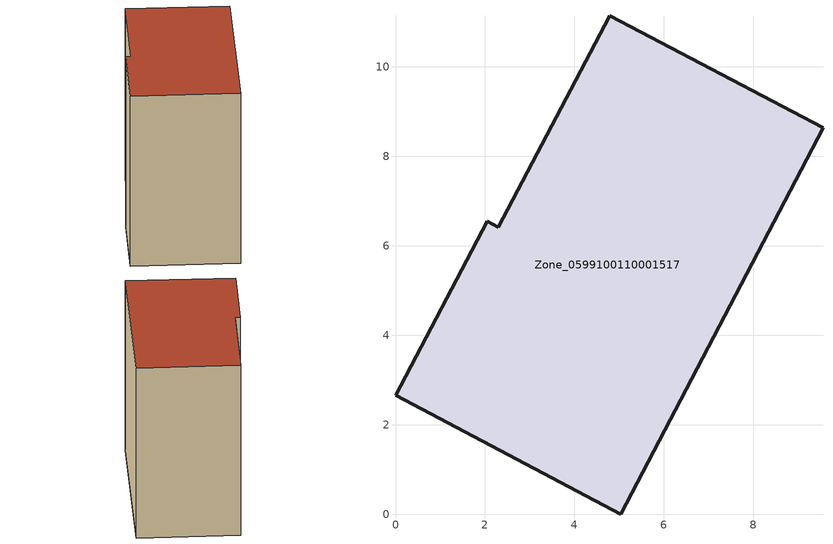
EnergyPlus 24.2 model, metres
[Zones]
Zone_0599100110001517
 floor ground (C_G): 5.04,0 0,2.66 2.05,6.55 2.3,6.42 4.79,11.15 9.56,8.64 z0
 wall outside (C_F): 5.04,0 9.56,8.64 4.79,11.15 2.3,6.42 2.05,6.55 0,2.66 5.04,0 z0:9.84
 roof outside (C_R): 0,2.66 5.04,0 9.56,8.64 4.79,11.15 2.3,6.42 2.05,6.55 z9.84
[BUILDING]
Pand.0599100110001517: North Axis=0; Terrain=City; Loads Convergence Tolerance Value=0.04; Temperature Convergence Tolerance Value=0.4; Solar Distribution=FullExterior; Maximum Number of Warmup Days=25; Minimum Number of Warmup Days=1
[Site:Location]
Rotterdam.The.Hague.AP_ZH_NLD Design_Conditions: Latitude=51.96; Longitude=4.45; Time Zone=1; Elevation=-4.5
[SITE:GROUNDTEMPERATURE:BUILDINGSURFACE]
18, 18, 18, 18, 18, 18, 18, 18, 18, 18, 18, 18
[MATERIAL] Thermal Absorptance=0.9; Solar Absorptance=0.7; Visible Absorptance=0.7
Name | Roughness | Thickness | Conductivity | Density | Specific Heat
G.TI.2015-2018 | MediumSmooth | 0.15 | 0.0428571 | 540 | 1210
F.TI.2015-2018 | Rough | 0.3 | 0.0666667 | 1920 | 840
R.TI.2015-2018 | MediumRough | 0.2 | 0.0333333 | 1500 | 1000
[CONSTRUCTION]
C_G: G.TI.2015-2018
C_F: F.TI.2015-2018
C_R: R.TI.2015-2018
[ZONE]
Zone_0599100110001517: Type=1; Multiplier=1; Ceiling Height=Autocalculate; Volume=Autocalculate; Floor Area=autocalculate; Part of Total Floor Area=Yes
[ZONEINFILTRATION:DESIGNFLOWRATE]
Infil_Zone_0599100110001517: Zone or ZoneList or Space or SpaceList=Zone_0599100110001517; Schedule=AlwaysOn; Design Flow Rate Calculation Method=Flow/Area; Flow Rate per Floor Area=0.0015; Constant Term Coefficient=1; Temperature Term Coefficient=0; Velocity Term Coefficient=0; Velocity Squared Term Coefficient=0
[HVACTEMPLATE:ZONE:IDEALLOADSAIRSYSTEM]
Zone_0599100110001517: Maximum Heating Supply Air Temperature=50; Minimum Cooling Supply Air Temperature=13; Maximum Heating Supply Air Humidity Ratio=0.0156; Minimum Cooling Supply Air Humidity Ratio=0.0077; Heating Limit=NoLimit; Cooling Limit=NoLimit; Dehumidification Control Type=ConstantSensibleHeatRatio; Cooling Sensible Heat Ratio=0.7; Dehumidification Setpoint=60; Humidification Control Type=None; Humidification Setpoint=30; Outdoor Air Method=None; Outdoor Air Flow Rate per Person=0.00944; Outdoor Air Flow Rate per Zone Floor Area=0; Outdoor Air Flow Rate per Zone=0; Demand Controlled Ventilation Type=None; Outdoor Air Economizer Type=NoEconomizer; Heat Recovery Type=None; Sensible Heat Recovery Effectiveness=0.7; Latent Heat Recovery Effectiveness=0.65
[ZONECONTROL:THERMOSTAT]
ThermostatControl_Zone_0599100110001517: Zone or ZoneList=Zone_0599100110001517; Control Type Schedule=DualSetpointControlType; Control 1=Thermostat_Zone_0599100110001517; Temperature Difference Between Cutout And Setpoint=0
[THERMOSTATSETPOINT:DUALSETPOINT]
Thermostat_Zone_0599100110001517: Heating Setpoint Temperature Schedule=HeatingSetpoint_Zone_0599100110001517; Cooling Setpoint Temperature Schedule=CoolingSetpoint_Zone_0599100110001517
[SCHEDULE:COMPACT]
HeatingSetpoint_Zone_0599100110001517: Through: 12/31, For: AllDays, Until: 24:00, 21
CoolingSetpoint_Zone_0599100110001517: Through: 12/31, For: AllDays, Until: 24:00, 24
DualSetpointControlType: Through: 12/31, For: AllDays, Until: 24:00, 4
AlwaysOn: Through: 12/31, For: AllDays, Until: 24:00, 1
